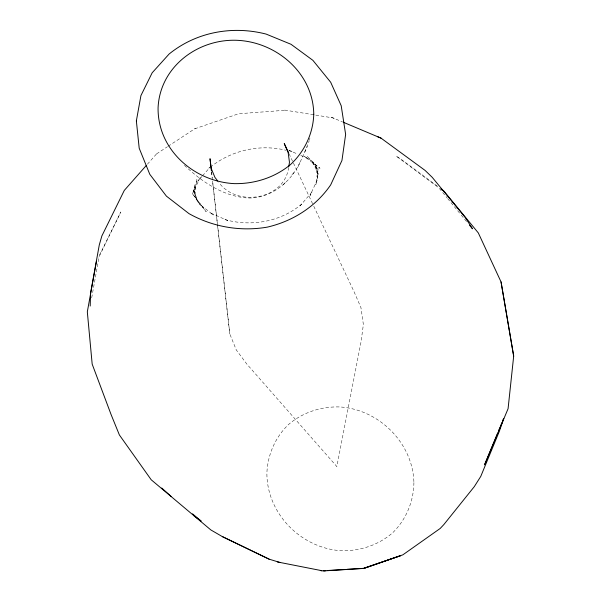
<?xml version="1.0" encoding="UTF-8"?>
<svg xmlns="http://www.w3.org/2000/svg" width="601" height="601" viewBox="0 0 601 601"><rect width="100%" height="100%" fill="white"/><g stroke="black" fill="none" stroke-linecap="round" stroke-linejoin="round"><path stroke-width="0.45" stroke-dasharray="3 2.25" d="M288.675 167.424C284.408 199.712 237.049 207.555 218.854 182.471M91.698 297.788L99.135 256.619L120.846 211.98L98.489 257.138M309.523 139.83L309.906 138.08M304.632 152.406L309.26 140.649M184.447 165.32C201.748 181.667 222.851 196.189 247.289 197.969C270.518 198.961 291.124 182.171 300.29 161.729M298.043 166.672L307.381 146.359M291.981 174.778L295.264 171.022M201.981 176.454L197.804 181.201L200.193 177.535L192.222 194.273L194.371 188.984L196.963 179.143L194.341 194.942L194.844 189.984L194.506 184.785L196.279 200.103L195.07 194.611L193.034 189.187L198.991 203.739L196.234 198.721L192.726 194.078L206.211 211.77L196.234 198.721M202.575 175.77L209.726 167.619M283.387 184.71L285.7 182.073M147.41 164.208L156.583 153.871L158.01 152.909M208.78 168.227L209.847 167.243M194.739 128.817L238.582 113.754L285.715 110.231M210.342 167.198C231.22 150.378 259.745 143.819 285.806 150.242M156.583 153.871L167.484 146.712M168.152 146.246L195.453 128.321M331.061 117.593L332.931 117.886L342.397 121.875M284.739 110.081L332.931 117.886L335.523 118.983M289.366 150.828L292.033 151.272L288.953 150.363L297.42 153.984M300.8 155.434L308.426 158.694L304.234 156.358L320.017 168.28L315.187 164.411L307.487 156.643L317.974 169.805L314.841 165.576L312.332 160.813L318.628 175.237L316.735 169.873L315.63 164.246L317.771 179.609L317.523 174.072L318.132 168.581L315.803 184.65L317.193 179.992L310.093 195.505L311.934 192.072L300.004 205.94L301.852 203.994C280.757 221.799 251.338 227.028 224.984 219.59L227.771 220.59L210.004 212.762L213.55 215.098L199.269 203.949L203.033 207.555M437.115 185.964L400.041 158.439L396.044 156.035L438.798 187.775L447.076 197.857M447.662 198.57L460.674 214.414M461.267 215.135L466.594 221.611M289.043 153.736L293.033 162.202M293.431 163.051L313.376 205.377M313.775 206.226L354.064 291.733L360.938 307.599L363.372 324.472L361.148 341.195L336.83 466.549L246.876 364.116L236.306 349.992L229.815 333.968L212.536 181.074M211.582 172.021L212.213 177.611M212.634 181.329L229.815 333.968M211.484 171.758L212.431 180.142M413.909 482.58C413.668 501.399 406.231 519.422 392.799 532.659C378.284 545.31 359.39 551.418 340.234 550.659C300.65 547.706 266.874 513.374 266.882 473.265C267.603 454.807 275.228 437.273 288.585 424.449C302.866 412.294 321.235 406.359 339.903 406.952C378.968 409.364 413.007 443.125 413.909 482.58"/><path stroke-width="0.9" d="M90.21 306.022L90.556 293.19L99.3 244.87L101.854 235.975L124.287 190.427L146.193 165.591M440.818 188.714L443.786 190.915L478.313 232.918L501.046 281.914L513.682 356.115L508.078 408.703L484.541 464.858L497.643 433.058M288.811 166.56L289.457 162.232L288.164 152.616L284.258 143.579L288.645 152.887M96.468 261.292L87.318 311.851L92.178 364.131L111.117 414.63L119.381 434.951L151.204 479.778L210.838 529.932L222.31 536.588L269.105 559.155L279.968 562.476M503.728 418.409L499.333 431.308L480.755 476.428L474.264 486.675L443.793 524.635L440.172 528.474L402.873 554.828L363.875 568.433L323.158 570.95L277.279 561.92M498.702 430.474L500.122 427.041M500.828 425.32L501.888 422.743M502.601 421.023L503.661 418.439M400.657 555.67L363.966 568.313L347.032 569.297M363.853 568.253L400.386 555.73M325.547 570.619L323.684 570.74L325.862 570.672M327.417 570.507L345.38 569.463M320.31 570.529L321.753 570.83M343.186 122.198L381.049 138.147L425.035 170.376L432.224 177.333L465.197 217.457L472.506 228.808L469.546 225.21M377.368 136.585L381.049 138.147M222.31 536.588L269.105 559.155M194.146 515.958L201.125 521.09L192.538 513.855M161.729 488.004L171.225 496.554M217.735 181.021L214.94 177.4L211.161 168.303L210.019 158.709L211.379 170.827M513.682 356.115L501.046 281.914M136.359 120.899L139.199 148.229L149.799 174.32L166.417 196.144L189.014 213.648C212.814 226.99 240.43 231.753 267.317 227.125C292.867 221.198 315.78 206.639 330.685 184.883L341.954 160.444L345.635 134.414L341.203 105.731L330.693 82.262L312.888 60.333L291.012 44.286L266.115 34.084C232.444 25.437 196.324 31.951 169.114 54.022L152.166 72.796L140.927 95.582L136.359 120.899M313.767 114.243C313.144 133.535 304.534 151.55 290.433 164.644C274.665 177.626 254.659 183.996 234.315 183.636C194.055 181.577 157.5 149.596 158.078 107.804C159.874 67.064 197.519 38.84 236.756 40.29C276.46 41.845 313.264 73.119 313.767 114.243"/></g></svg>
